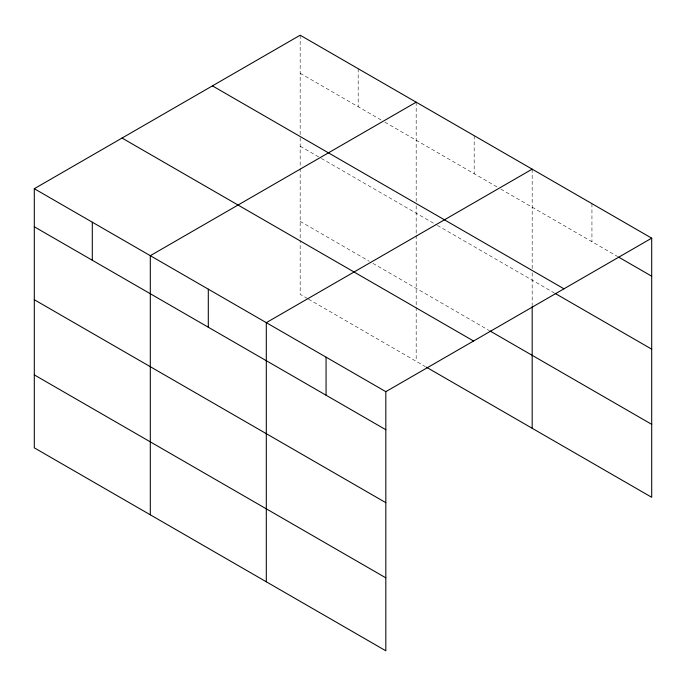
<?xml version="1.0" encoding="UTF-8"?>
<svg xmlns="http://www.w3.org/2000/svg" width="686" height="686" viewBox="0 0 686 686"><rect width="100%" height="100%" fill="white"/><g stroke="black" fill="none" stroke-linecap="round" stroke-linejoin="round"><path stroke-width="0.51" stroke-dasharray="3.43 2.57" d="M300.176 73.265L381.193 120.041M384.88 122.168L497.196 187.012M500.883 189.139L617.683 256.573M300.176 146.221L320.431 157.909M321.357 158.44L436.433 224.888M437.359 225.42L554.245 292.905M300.176 221.381L369.231 261.246M372.91 263.373L488.912 330.343M307.542 298.59L300.176 294.337L300.176 240.417M308.468 299.122L425.389 366.624M591.941 203.656L591.941 241.712M532.182 169.159L532.182 268.535M532.182 272.762L532.182 305.57M474.18 135.665L474.18 173.721M416.179 102.18L416.179 201.564M416.179 205.791L416.179 234.363M416.179 235.427L416.179 306.333M416.179 307.388L416.179 361.308M358.178 68.694L358.178 106.75M300.176 35.209L300.176 136.703M300.176 137.757L300.176 167.393M300.176 168.447L300.176 239.354"/><path stroke-width="1.03" d="M385.824 502.675L385.824 391.663L34.3 188.71L34.3 447.838L385.824 650.791L385.824 502.675L34.3 299.722M34.3 188.71L300.176 35.209L651.7 238.162L651.7 497.29L426.306 367.156M416.179 102.18L150.303 255.689L150.303 514.817M532.182 169.159L266.305 322.66L266.305 581.788M385.824 391.663L651.7 238.162M618.601 257.104L651.7 276.209M212.437 85.87L563.961 288.815M555.171 293.437L651.7 349.165M489.83 330.875L651.7 424.334M122.039 138.058L473.563 341.002M34.3 226.766L385.824 429.719M34.3 374.89L385.824 577.835M532.182 306.633L532.182 428.287M326.064 357.157L326.064 395.213M208.304 289.175L208.304 327.231M92.301 222.204L92.301 260.251"/></g></svg>
